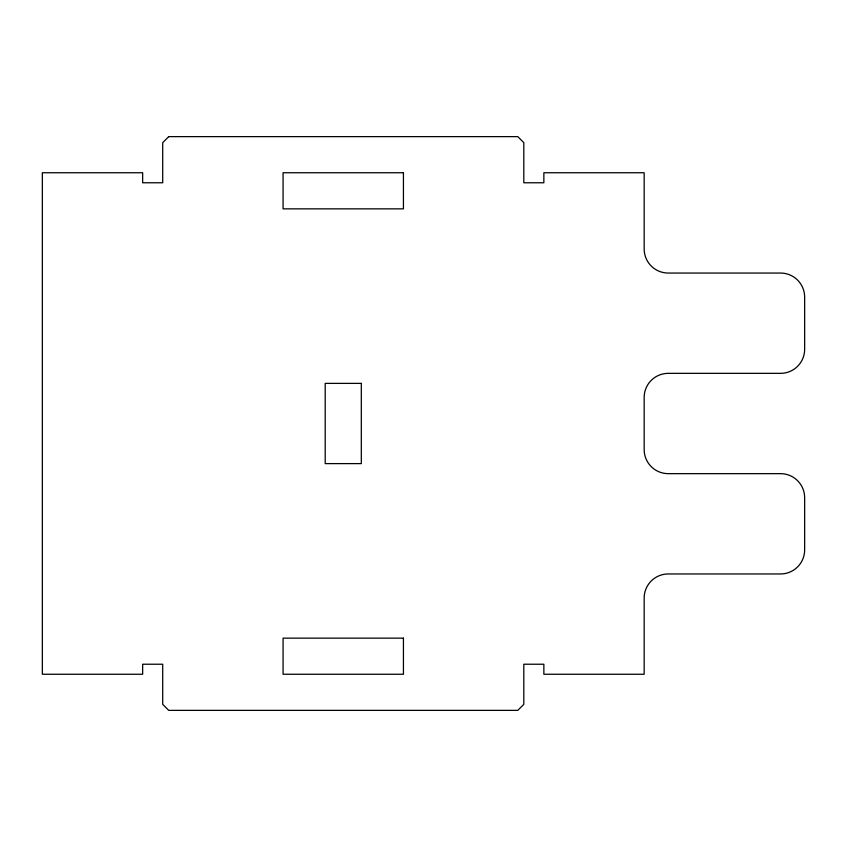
<?xml version="1.0" encoding="UTF-8"?>
<svg xmlns="http://www.w3.org/2000/svg" width="847" height="847" viewBox="0 0 847 847"><rect width="100%" height="100%" fill="white"/><g stroke="black" fill="none" stroke-linecap="round" stroke-linejoin="round"><path stroke-width="1.27" d="M168.733 136.632L162.709 142.656L162.709 182.772L142.656 182.772L142.656 172.746L42.35 172.746L42.35 674.254L142.656 674.254L142.656 664.228L162.709 664.228L162.709 704.344L168.733 710.368L517.782 710.368L523.806 704.344L523.806 664.228L543.859 664.228L543.859 674.254L644.165 674.254L644.165 598.024A24.076 24.076 0 0 1 668.241 573.959L780.574 573.959A24.076 24.076 0 0 0 804.65 549.883L804.65 497.729A24.076 24.076 0 0 0 780.574 473.653L668.241 473.653A24.076 24.076 0 0 1 644.165 449.577L644.165 397.423A24.076 24.076 0 0 1 668.241 373.347L780.574 373.347A24.076 24.076 0 0 0 804.65 349.282L804.65 297.117A24.076 24.076 0 0 0 780.574 273.052L668.241 273.052A24.076 24.076 0 0 1 644.165 248.976L644.165 172.746L543.859 172.746L543.859 182.772L523.806 182.772L523.806 142.656L517.782 136.632L168.733 136.632M403.437 172.746L283.078 172.746L283.078 208.849L403.437 208.849L403.437 172.746M361.309 383.384L325.206 383.384L325.206 463.616L361.309 463.616L361.309 383.384M403.437 638.151L283.078 638.151L283.078 674.254L403.437 674.254L403.437 638.151"/></g></svg>
